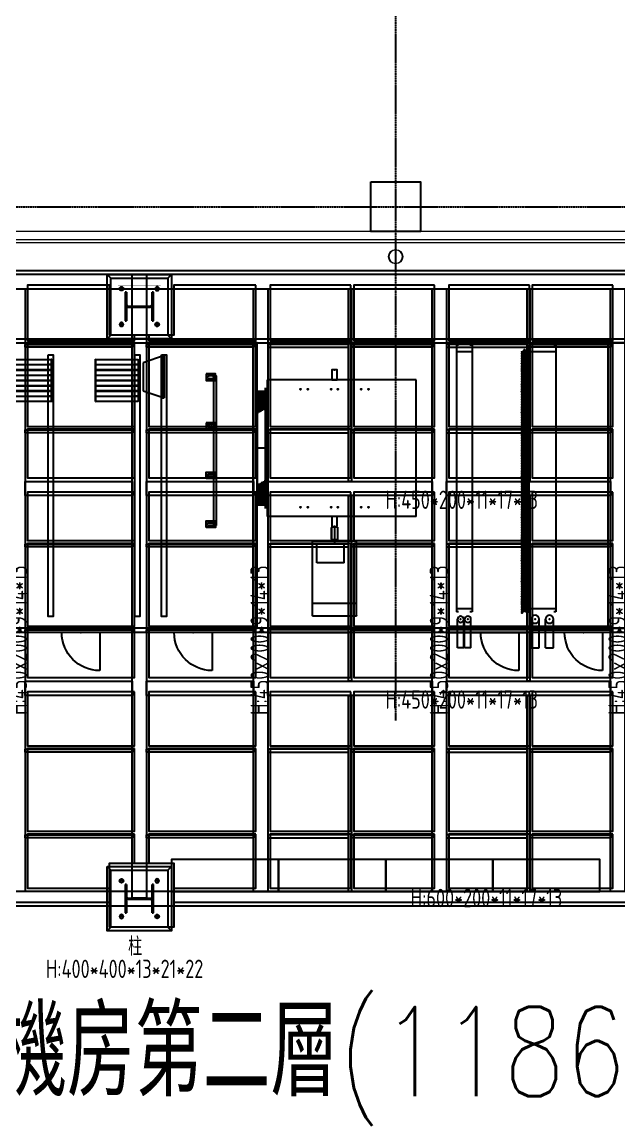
# Model space of a CAD drawing. Extents: x -3450 to 27857, y -1288 to 11880.
# Drawn here: x 8837 to 9673, y -1288 to 259 of the extents above; entities that cross this region are included whole.
import ezdxf
from ezdxf.enums import TextEntityAlignment as Align

# ---------------------------------------------------------------- set-up
doc = ezdxf.new("R2010")
doc.units = 0
for name, pattern in [('188K-SM-03-F20-MECH-EQ-Y2257103$0$CENTER', [2, 1.25, -0.25, 0.25, -0.25]), ('188K-SM-03-F20-MECH-EQ-Y2257103$0$Hidden H04', [23, 15, -8]), ('188K-SM-03-F20-MECH-鋼構-Y2257103$0$188K-SM-03-F10-MECH-鋼構-Y2257103$0$CENTER', [2, 1.25, -0.25, 0.25, -0.25]), ('X-S-FAB-L20$0$COL-CEN-LIN', [3.25, 2.5, -0.25, 0.25, -0.25])]:
    doc.linetypes.add(name, pattern=pattern)
for name, color, linetype in [('188K-SM-03-F20-MECH-EQ-Y2257103$0$FLC', 40, 'Continuous'), ('188K-SM-03-F20-MECH-EQ-Y2257103$0$HEPA', 6, 'Continuous'), ('188K-SM-03-F20-MECH-EQ-Y2257103$0$MOTOR', 7, 'Continuous'), ('188K-SM-03-F20-MECH-EQ-Y2257103$0$擋水簾', 151, 'Continuous'), ('188K-SM-03-F20-MECH-EQ-Y2257103$0$桶濾', 125, 'Continuous'), ('188K-SM-03-F20-MECH-鋼構-Y2257103$0$01-電力-CSA', 1, 'Continuous'), ('188K-SM-03-F20-MECH-鋼構-Y2257103$0$188K-SM-03-F10-MECH-鋼構-Y2257103$0$0-Block Center-Line', 1, '188K-SM-03-F20-MECH-鋼構-Y2257103$0$188K-SM-03-F10-MECH-鋼構-Y2257103$0$CENTER'), ('188K-SM-03-F20-MECH-鋼構-Y2257103$0$188K-SM-03-F10-MECH-鋼構-Y2257103$0$0-CF-AAS-鋼構', 241, 'Continuous'), ('X-S-FAB-L20$0$1_l20平面圖_1_A-OBJE-MEP', 8, 'Continuous'), ('X-S-FAB-L20$0$1_l20平面圖_1_A-WALL-EX', 8, 'Continuous'), ('X-S-FAB-L20$0$BLOCK', 8, 'Continuous'), ('X-S-FAB-L20$0$CCL', 8, 'X-S-FAB-L20$0$COL-CEN-LIN'), ('X-S-FAB-L20$0$COL-S', 8, 'Continuous'), ('X-S-FAB-L20$0$Steel Frame-188K', 8, 'Continuous')]:
    doc.layers.add(name, color=color, linetype=linetype)
doc.styles.add('188K-SM-03-F20-MECH-鋼構-Y2257103$0$00-AEX$0$HKEC', font='romans.shx', dxfattribs={"bigfont": 'china.shx'})
doc.styles.add('188K-SM-03-F20-MECH-鋼構-Y2257103$0$188K-SM-03-F10-MECH-鋼構-Y2257103$0$X-F2-L05-E-PPB-EQ-50K$0$AA-TXT', font='isocp.shx', dxfattribs={"width": 0.8, "bigfont": 'china.shx'})

# ---------------------------------------------------------------- blocks, each defined once
blk = doc.blocks.new('X-S-FAB-L20$0$FAB2-L05')
at = {"layer": 'X-S-FAB-L20$0$CCL'}
for p, q in [((-16800, 11005), (-16800, 0)), ((-26880, 720), (1210, 720))]:
    blk.add_line(p, q, dxfattribs=at)
at = {"layer": 'X-S-FAB-L20$0$COL-S'}
blk.add_lwpolyline([(-16835, 755), (-16765, 755), (-16765, 685), (-16835, 685)], close=True, dxfattribs=at)
blk = doc.blocks.new('X-S-FAB-L20$0$A$C75d98542')
at = {"layer": 'X-S-FAB-L20$0$Steel Frame-188K'}
for points in [[(10800, -116.2), (10175, -116.2), (10175, -200), (10041.2, -200), (10041.2, 90), (5067, 90), (5067, -197.2), (4254.4, -197.2), (4254.4, 90), (-55, 90), (-55, -740)], [(5610, -795), (6360, -795)], [(6450, -795), (7200, -795)]]:
    blk.add_lwpolyline(points, dxfattribs=at)
for points in [[(6360, 70), (6245, 70), (6245, -8), (6395, -8), (6395, 0), (6360, 0)], [(6565, 70), (6450, 70), (6450, 0), (6415, 0), (6415, -8), (6565, -8)], [(6698, 70), (6585, 70), (6585, -8), (6698, -8)], [(6815, 70), (6702, 70), (6702, -8), (6815, -8)], [(6948, 70), (6835, 70), (6835, -8), (6948, -8)], [(7065, 70), (6952, 70), (6952, -8), (7065, -8)], [(6395, -12), (6245, -12), (6245, -128), (6395, -128)], [(6565, -12), (6415, -12), (6415, -128), (6565, -128)], [(6698, -12), (6585, -12), (6585, -128), (6698, -128)], [(6815, -12), (6702, -12), (6702, -128), (6815, -128)], [(6948, -12), (6835, -12), (6835, -128), (6948, -128)], [(7065, -12), (6952, -12), (6952, -128), (7065, -128)], [(6395, -132), (6245, -132), (6245, -200), (6395, -200)], [(6565, -132), (6415, -132), (6415, -200), (6565, -200)], [(6698, -132), (6585, -132), (6585, -200), (6698, -200)], [(6815, -132), (6702, -132), (6702, -200), (6815, -200)], [(6948, -132), (6835, -132), (6835, -200), (6948, -200)], [(7065, -132), (6952, -132), (6952, -200), (7065, -200)], [(6395, -220), (6245, -220), (6245, -288), (6395, -288)], [(6565, -220), (6415, -220), (6415, -288), (6565, -288)], [(6698, -220), (6585, -220), (6585, -288), (6698, -288)], [(6815, -220), (6702, -220), (6702, -288), (6815, -288)], [(6948, -220), (6835, -220), (6835, -288), (6948, -288)], [(7065, -220), (6952, -220), (6952, -288), (7065, -288)], [(6395, -292), (6245, -292), (6245, -408), (6395, -408)], [(6565, -292), (6415, -292), (6415, -408), (6565, -408)], [(6698, -292), (6585, -292), (6585, -408), (6698, -408)], [(6815, -292), (6702, -292), (6702, -408), (6815, -408)], [(6948, -292), (6835, -292), (6835, -408), (6948, -408)], [(7065, -292), (6952, -292), (6952, -408), (7065, -408)], [(6395, -412), (6245, -412), (6245, -480), (6395, -480)], [(6565, -412), (6415, -412), (6415, -480), (6565, -480)], [(6698, -412), (6585, -412), (6585, -480), (6698, -480)], [(6815, -412), (6702, -412), (6702, -480), (6815, -480)], [(6948, -412), (6835, -412), (6835, -480), (6948, -480)], [(7065, -412), (6952, -412), (6952, -480), (7065, -480)], [(6395, -500), (6245, -500), (6245, -575.5), (6395, -575.5)], [(6565, -500), (6415, -500), (6415, -575.5), (6565, -575.5)], [(6698, -500), (6585, -500), (6585, -575.5), (6698, -575.5)], [(6815, -500), (6702, -500), (6702, -575.5), (6815, -575.5)], [(6948, -500), (6835, -500), (6835, -575.5), (6948, -575.5)], [(7065, -500), (6952, -500), (6952, -575.5), (7065, -575.5)], [(6395, -579.5), (6245, -579.5), (6245, -695.5), (6395, -695.5)], [(6565, -579.5), (6415, -579.5), (6415, -695.5), (6565, -695.5)], [(6698, -579.5), (6585, -579.5), (6585, -695.5), (6698, -695.5)], [(6815, -579.5), (6702, -579.5), (6702, -695.5), (6815, -695.5)], [(6948, -579.5), (6835, -579.5), (6835, -695.5), (6948, -695.5)], [(7065, -579.5), (6952, -579.5), (6952, -695.5), (7065, -695.5)], [(6395, -699.5), (6245, -699.5), (6245, -775), (6360, -775), (6360, -740), (6395, -740)], [(6565, -699.5), (6415, -699.5), (6415, -740), (6450, -740), (6450, -775), (6565, -775)], [(6698, -699.5), (6585, -699.5), (6585, -775), (6698, -775)], [(6815, -699.5), (6702, -699.5), (6702, -775), (6815, -775)], [(6948, -699.5), (6835, -699.5), (6835, -775), (6948, -775)], [(7065, -699.5), (6952, -699.5), (6952, -775), (7065, -775)], [(6360, -740), (6450, -740), (6450, -830), (6360, -830)]]:
    blk.add_lwpolyline(points, close=True, dxfattribs=at)
blk = doc.blocks.new('X-S-FAB-L20')
at = {"layer": 'X-S-FAB-L20$0$1_l20平面圖_1_A-OBJE-MEP', "color": 8, "lineweight": 0, "ltscale": 10, "flags": 128}
blk.add_lwpolyline([(9369.5, -70, 1), (9350.5, -70, 1)], format="xyb", close=True, dxfattribs=at)
at = {"layer": 'X-S-FAB-L20$0$1_l20平面圖_1_A-OBJE-MEP', "color": 8, "lineweight": 0, "ltscale": 10}
blk.add_circle((9360, -70), 10, dxfattribs=at)
at = {"layer": 'X-S-FAB-L20$0$1_l20平面圖_1_A-WALL-EX', "color": 6, "lineweight": 0, "ltscale": 10}
blk.add_line((12670, -46.5), (7705, -46.5), dxfattribs=at)
at = {"layer": 'X-S-FAB-L20$0$1_l20平面圖_1_A-WALL-EX', "color": 4, "lineweight": 0, "ltscale": 10, "flags": 128}
blk.add_lwpolyline([(12673.5, -35), (7705, -35)], dxfattribs=at)
at = {"layer": 'X-S-FAB-L20$0$1_l20平面圖_1_A-WALL-EX', "color": 6, "lineweight": 0, "ltscale": 10, "flags": 128}
blk.add_lwpolyline([(7705, -50), (12670, -50)], dxfattribs=at)
at = {"layer": 'X-S-FAB-L20$0$1_l20平面圖_1_A-WALL-EX', "color": 12, "lineweight": 0, "ltscale": 10, "flags": 128}
blk.add_lwpolyline([(7705, -50), (12670, -50)], dxfattribs=at)
blk.add_lwpolyline([(7705, -50), (12670, -50)], dxfattribs=at)
at = {"layer": 'X-S-FAB-L20$0$BLOCK'}
blk.add_blockref('X-S-FAB-L20$0$FAB2-L05', (26160, -720), dxfattribs=at)
at = {"layer": 'X-S-FAB-L20$0$Steel Frame-188K'}
blk.add_blockref('X-S-FAB-L20$0$A$C75d98542', (2599.3, -180), dxfattribs=at)
blk = doc.blocks.new('188K-SM-03-F20-MECH-EQ-Y2257103$0$eli')
at = {"layer": '188K-SM-03-F20-MECH-EQ-Y2257103$0$擋水簾'}
for p, q in [((-48, 17), (-47, 16)), ((-46, 17), (-46, 17)), ((-42, 18), (-41, 21)), ((-40, 21), (-38, 21)), ((-40, 18), (-39, 20)), ((-39, 20), (-38, 20)), ((-5, 2), (-12, 7)), ((-4, 3), (-9, 6)), ((20, 24), (9, 13)), ((21, 23), (10, 11))]:
    blk.add_line(p, q, dxfattribs=at)
for centre, radius, start, end in [((-60, 16), 0.892, 56.5251, 332.9034), ((-46, 16), 0.841, 225, 45), ((-40, 20), 1.19, 90, 155), ((-39, 20), 0.595, 90, 155), ((-38, 21), 0.595, 270, 90), ((0, 8), 8.33, 233.7229, 329.3372), ((0, 8), 7.14, 233.7229, 329.3372), ((7, 4), 0.595, 329.3372, 149.3372), ((40, 31), 0.892, 241.4202, 146.5072)]:
    blk.add_arc(centre, radius, start, end, dxfattribs=at)
for centre, major_axis, ratio, start_param, end_param in [((-45, -34), (54.7, 1), 0.945652, 1.612744, 1.817259), ((-45, -34), (54.7, 1), 0.945652, 0.892621, 1.570796), ((-2, 15), (13.6, 1.8), 0.565217, 3.706747, 4.814407), ((-3, 15), (14.6, 2.6), 0.6, 4.193923, 5.58693), ((-3, 15), (13.5, 2.4), 0.565217, -1.468778, -0.576163), ((30, 18), (13.2, 9.6), 0.581818, 0.469896, 1.87896)]:
    blk.add_ellipse(centre, major_axis=major_axis, ratio=ratio, start_param=start_param, end_param=end_param, dxfattribs=at)
for points, knots in [([(-42, 18), (-45, 19), (-48, 19), (-54, 18), (-57, 17), (-60, 17)], [4.6316548, 4.6316548, 4.6316548, 4.6316548, 4.809552, 4.809552, 4.958975, 4.958975, 4.958975, 4.958975]), ([(-13, 9), (-14, 10), (-16, 11), (-20, 13), (-24, 15), (-32, 17), (-36, 18), (-40, 18), (-40, 18), (-40, 18)], [4.0840634, 4.0840634, 4.0840634, 4.0840634, 4.1613431, 4.1613431, 4.3774127, 4.3774127, 4.5934823, 4.5934823, 4.6006647, 4.6006647, 4.6006647, 4.6006647]), ([(39, 31), (39, 31), (38, 32), (36, 32), (34, 31), (30, 30), (28, 29), (25, 27), (23, 26), (21, 24), (20, 24), (20, 23)], [6.799371, 6.799371, 6.799371, 6.799371, 6.892242, 6.892242, 7.324796, 7.324796, 7.671916, 7.671916, 8.019037, 8.019037, 8.162145, 8.162145, 8.162145, 8.162145])]:
    blk.add_open_spline(points, degree=3, knots=knots, dxfattribs=at)
blk = doc.blocks.new('188K-SM-03-F20-MECH-EQ-Y2257103$0$A$C1EE42846')
at = {"color": 4}
for p, q in [((0, 3970), (0, 230)), ((0, 3970), (30, 3970)), ((380, 3880), (0, 3880)), ((350, 3970), (380, 3970)), ((380, 3970), (380, 230)), ((380, 280), (0, 280)), ((0, 230), (30, 230)), ((350, 230), (380, 230)), ((33, -275), (33, 127)), ((147, -275), (147, 127)), ((233, -275), (233, 127)), ((347, -275), (347, 129)), ((147, -275), (33, -275)), ((347, -275), (233, -275))]:
    blk.add_line(p, q, dxfattribs=at)
for centre in [(90, 127), (290, 127)]:
    blk.add_circle(centre, 57.1, dxfattribs=at)
for p in [(90, 127), (290, 127)]:
    blk.add_point(p, dxfattribs=at)
at = {"xscale": -0.9824656600831077, "yscale": 0.9824656600831077, "zscale": 0.9824656600831077, "rotation": 180}
for p in [(442, 3905), (442, 3882), (442, 3790), (442, 3767), (442, 3744), (442, 3721), (442, 3859), (442, 3836), (442, 3813), (442, 3698), (442, 3675), (442, 3652), (442, 3629), (442, 3606), (442, 3583), (442, 3560), (442, 3537), (442, 3514), (442, 3491), (442, 3468), (442, 3445), (442, 3422), (442, 3399), (442, 3376), (442, 3353), (442, 3330), (442, 3307), (442, 3284), (442, 3261), (442, 3238), (442, 3215), (442, 3192), (442, 3169), (442, 3146), (442, 3123), (442, 3100), (442, 3077), (442, 3054), (442, 3031), (442, 3008), (442, 2985), (442, 2962), (442, 2939), (442, 2916), (442, 2893), (442, 2870), (442, 2847), (442, 2824), (442, 2801), (442, 2778), (442, 2755), (442, 2732), (442, 2709), (442, 2686), (442, 2663), (442, 2640), (442, 2617), (442, 2594), (442, 2571), (442, 2548), (442, 2525), (442, 2502), (442, 2479), (442, 2456), (442, 2433), (442, 2410), (442, 2387), (442, 2364), (442, 2341), (442, 2318), (442, 2295), (442, 2272), (442, 2249), (442, 2226), (442, 2203), (442, 2180), (442, 2157), (442, 2134), (442, 2111), (442, 2088), (442, 2065), (442, 2042), (442, 2019), (442, 1996), (442, 1973), (442, 1950), (442, 1927), (442, 1904), (442, 1881), (442, 1858), (442, 1835), (442, 1812), (442, 1789), (442, 1766), (442, 1743), (442, 1720), (442, 1697), (442, 1674), (442, 1651), (442, 1628), (442, 1605), (442, 1582), (442, 1559), (442, 1536), (442, 1513), (442, 1490), (442, 1467), (442, 1444), (442, 1421), (442, 1398), (442, 1375), (442, 1352), (442, 1329), (442, 1306), (442, 1283), (442, 1260), (442, 1237), (442, 1214), (442, 1191), (442, 1168), (442, 1145), (442, 1122), (442, 1099), (442, 1076), (442, 1053), (442, 1030), (442, 1007), (442, 984), (442, 961), (442, 938), (442, 915), (442, 892), (442, 869), (442, 846), (442, 823), (442, 800), (442, 777), (442, 754), (442, 731), (442, 708), (442, 685), (442, 662), (442, 639), (442, 616), (442, 593), (442, 570), (442, 547), (442, 524), (442, 501), (442, 478), (442, 455), (442, 432), (442, 409), (442, 386), (442, 363), (442, 340), (442, 317), (442, 294), (442, 271), (442, 248)]:
    blk.add_blockref('188K-SM-03-F20-MECH-EQ-Y2257103$0$eli', p, dxfattribs=at)
blk = doc.blocks.new('188K-SM-03-F20-MECH-EQ-Y2257103$0$A$C20831D72')
at = {"color": 1}
for p, q in [((0, 3970), (0, 230)), ((0, 3970), (30, 3970)), ((220, 3880), (0, 3880)), ((190, 3970), (220, 3970)), ((220, 3970), (220, 230)), ((220, 280), (0, 280)), ((0, 230), (30, 230)), ((190, 230), (220, 230)), ((15, -275), (15, 127)), ((105, -275), (105, 127)), ((115, -275), (115, 127)), ((205, -275), (205, 127)), ((15, -275), (105, -275)), ((115, -275), (205, -275))]:
    blk.add_line(p, q, dxfattribs=at)
for centre in [(60, 127), (160, 127)]:
    blk.add_circle(centre, 44.5, dxfattribs=at)
for p in [(60, 127), (160, 127)]:
    blk.add_point(p, dxfattribs=at)
blk = doc.blocks.new('188K-SM-03-F20-MECH-EQ-Y2257103$0$%%C7 孔徑')
at = {"color": 4}
blk.add_circle((0, 0), 3.5, dxfattribs=at)
blk.add_point((0, 0))
blk = doc.blocks.new('188K-SM-03-F20-MECH-EQ-Y2257103$0$A$C6e2866f5')
blk.add_lwpolyline([(45, -105), (-45, -105), (-45, 25), (45, 25)], close=True)
at = {"linetype": '188K-SM-03-F20-MECH-EQ-Y2257103$0$Hidden H04', "lineweight": -3}
for points in [[(-20, 0), (20, 0), (20, -80), (-20, -80)], [(-18, -2), (18, -2), (18, -78), (-18, -78)]]:
    blk.add_lwpolyline(points, close=True, dxfattribs=at)
for p in [(-37, 17), (0, 17), (37, 17), (-37, -40), (36.75, -40)]:
    blk.add_blockref('188K-SM-03-F20-MECH-EQ-Y2257103$0$%%C7 孔徑', p)
at = {"xscale": -1, "rotation": 180}
for p in [(-37, -97), (0, -97), (37, -97)]:
    blk.add_blockref('188K-SM-03-F20-MECH-EQ-Y2257103$0$%%C7 孔徑', p, dxfattribs=at)
blk = doc.blocks.new('188K-SM-03-F20-MECH-EQ-Y2257103$0$A$C3A4033FF')
blk.add_blockref('188K-SM-03-F20-MECH-EQ-Y2257103$0$A$C6e2866f5', (-20, 0))
blk = doc.blocks.new('188K-SM-03-F20-MECH-EQ-Y2257103$0$FLC-1250-W')
at = {"layer": '188K-SM-03-F20-MECH-EQ-Y2257103$0$FLC'}
for p, q in [((0, 796), (0, -796)), ((130, 796), (130, -796))]:
    blk.add_line(p, q, dxfattribs=at)
at = {"layer": '188K-SM-03-F20-MECH-EQ-Y2257103$0$FLC', "color": 1}
for p, q in [((20, 546), (20, 796)), ((40, 534), (40, 796)), ((60, 523), (60, 796)), ((80, 511), (80, 796)), ((100, 500), (100, 796)), ((120, 488), (120, 796)), ((20, -796), (20, -450)), ((40, -796), (40, -462)), ((60, -796), (60, -473)), ((80, -796), (80, -485)), ((100, -796), (100, -496)), ((120, -796), (120, -508))]:
    blk.add_line(p, q, dxfattribs=at)
at = {"layer": '188K-SM-03-F20-MECH-EQ-Y2257103$0$FLC', "color": 1, "linetype": '188K-SM-03-F20-MECH-EQ-Y2257103$0$CENTER', "ltscale": 5}
blk.add_line((-25, 0), (152, 0), dxfattribs=at)
at = {"layer": '188K-SM-03-F20-MECH-EQ-Y2257103$0$FLC'}
for centre, start, end in [((5, 796), 0, 180), ((15, 796), 0, 180), ((25, 796), 0, 180), ((35, 796), 0, 180), ((45, 796), 0, 180), ((55, 796), 0, 180), ((65, 796), 0, 180), ((75, 796), 0, 180), ((85, 796), 0, 180), ((95, 796), 0, 180), ((105, 796), 0, 180), ((115, 796), 0, 180), ((125, 796), 0, 180), ((125, 796), 0, 180), ((125, 796), 0, 180), ((125, 796), 0, 180), ((125, 796), 0, 180), ((125, 796), 0, 180), ((125, 796), 0, 180), ((125, 796), 0, 180), ((125, 796), 0, 180), ((125, 796), 0, 180), ((125, 796), 0, 180), ((125, 796), 0, 180), ((5, -796), 180, 0), ((15, -796), 180, 0), ((25, -796), 180, 0), ((35, -796), 180, 0), ((45, -796), 180, 0), ((55, -796), 180, 0), ((65, -796), 180, 0), ((75, -796), 180, 0), ((85, -796), 180, 0), ((95, -796), 180, 0), ((105, -796), 180, 0), ((115, -796), 180, 0), ((125, -796), 180, 0), ((125, -796), 180, 0), ((125, -796), 180, 0), ((125, -796), 180, 0), ((125, -796), 180, 0), ((125, -796), 180, 0), ((125, -796), 180, 0), ((125, -796), 180, 0), ((125, -796), 180, 0), ((125, -796), 180, 0), ((125, -796), 180, 0), ((125, -796), 180, 0)]:
    blk.add_arc(centre, 5, start, end, dxfattribs=at)
blk = doc.blocks.new('188K-SM-03-F20-MECH-EQ-Y2257103$0$%%C14 孔位')
at = {"color": 1}
blk.add_circle((0, 0), 7, dxfattribs=at)
blk.add_point((0, 0))
blk = doc.blocks.new('188K-SM-03-F20-MECH-EQ-Y2257103$0$A$C7940598F')
for p, q in [((0, 0), (0, 2085)), ((0, 2085), (1915, 2085)), ((1804, 2115), (111, 2115)), ((164, 2115), (164, 2085)), ((1751, 2115), (1751, 2085)), ((1915, 0), (1915, 2085)), ((0, 0), (1915, 0))]:
    blk.add_line(p, q)
for points in [[(-140, 1107.5), (0, 1107.5), (0, 1182.5), (-140, 1182.5)], [(1915, 1107.5), (2055, 1107.5), (2055, 1182.5), (1915, 1182.5)]]:
    blk.add_lwpolyline(points, close=True)
for p in [(-140, 1145), (2055, 1145)]:
    blk.add_point(p)
for p in [(131, 1620), (1784, 1620), (131, 1520), (1784, 1520), (131, 1190), (131, 1100), (1784, 1190), (1784, 1100), (131, 770), (1784, 770), (131, 670), (1784, 670)]:
    blk.add_blockref('188K-SM-03-F20-MECH-EQ-Y2257103$0$%%C14 孔位', p)
blk = doc.blocks.new('188K-SM-03-F20-MECH-EQ-Y2257103$0$HPF-610-292側視圖')
at = {"layer": '188K-SM-03-F20-MECH-EQ-Y2257103$0$HEPA'}
for p, q in [((0, 598), (292, 498)), ((0, 598), (0, 6)), ((0, 598), (25, 598)), ((25, 598), (25, 6)), ((292, 498), (292, 106)), ((292, 106), (0, 6)), ((25, 6), (0, 6))]:
    blk.add_line(p, q, dxfattribs=at)
blk = doc.blocks.new('188K-SM-03-F20-MECH-EQ-Y2257103$0$A$C03D53DB9')
at = {"layer": '188K-SM-03-F20-MECH-EQ-Y2257103$0$桶濾'}
for p, q in [((0, 72), (602, 72)), ((10, 0), (10, 145)), ((10, 145), (13, 145)), ((13, 0), (13, 145)), ((13, 143), (607, 143)), ((13, 2), (607, 2)), ((624, 72), (557, 72)), ((610, 145), (607, 145)), ((607, 145), (607, 0)), ((610, 145), (610, 0)), ((614, 127), (610, 127)), ((614, 17), (610, 17)), ((617, 11), (610, 11)), ((617, 6), (610, 6)), ((614, 127), (614, 17)), ((617, 107), (614, 107)), ((617, 102), (614, 102)), ((617, 108), (617, 100)), ((617, 12), (617, 4)), ((619, 109), (618, 109)), ((618, 109), (618, 99)), ((619, 99), (618, 99)), ((619, 13), (618, 13)), ((618, 13), (618, 3)), ((619, 3), (618, 3)), ((619, 99), (619, 109)), ((622, 106), (619, 109)), ((622, 103), (619, 99)), ((619, 3), (619, 13)), ((622, 10), (619, 13)), ((622, 7), (619, 3)), ((622, 106), (622, 103)), ((622, 10), (622, 7)), ((10, 0), (13, 0)), ((610, 0), (607, 0))]:
    blk.add_line(p, q, dxfattribs=at)
for centre, start, end in [((618, 108), 90, 180), ((618, 100), 180, 270), ((618, 12), 90, 180), ((618, 4), 180, 270)]:
    blk.add_arc(centre, 1, start, end, dxfattribs=at)
blk = doc.blocks.new('188K-SM-03-F20-MECH-EQ-Y2257103$0$Motor315L-頂視圖-東(50HZ)')
blk.add_line((45, -17), (45, -173))
at = {"layer": '188K-SM-03-F20-MECH-EQ-Y2257103$0$MOTOR', "color": 1, "linetype": '188K-SM-03-F20-MECH-EQ-Y2257103$0$CENTER', "ltscale": 20}
blk.add_line((0, 0), (0, -219), dxfattribs=at)
at = {"layer": '188K-SM-03-F20-MECH-EQ-Y2257103$0$MOTOR'}
for p, q in [((-40, -10), (40, -10)), ((-40, -10), (-40, -180)), ((40, -10), (40, -180)), ((40, -17), (45, -17)), ((-310, -1077), (-310, -210)), ((300, -200), (-300, -200)), ((-135, -245), (250, -245)), ((-135, -511), (-135, -245)), ((-50, -195), (-50, -200)), ((-44, -185), (-44, -190)), ((44, -190), (-44, -190)), ((40, -180), (-40, -180)), ((40, -173), (45, -173)), ((44, -185), (44, -190)), ((50, -195), (50, -200)), ((250, -511), (250, -245)), ((310, -1077), (310, -210)), ((-135, -511), (250, -511)), ((-310, -1077), (310, -1077)), ((-309, -1247), (-309, -1077)), ((309, -1247), (309, -1077)), ((-299, -1257), (299, -1257))]:
    blk.add_line(p, q, dxfattribs=at)
for centre, radius, start, end in [((-300, -210), 10, 90, 180), ((-44, -195), 5, 90, 180), ((-40, -185), 5, 90, 180), ((40, -185), 5, 0, 90), ((44, -195), 5, 0, 90), ((300, -210), 10, 0, 90), ((-299, -1247), 10, 180, 270), ((299, -1247), 10, 270, 0)]:
    blk.add_arc(centre, radius, start, end, dxfattribs=at)
blk = doc.blocks.new('188K-SM-03-F20-MECH-EQ-Y2257103$0$A$C0D54229D')
at = {"color": 2}
for q in [(0, -532), (532, 0)]:
    blk.add_line((0, 0), q, dxfattribs=at)
blk.add_arc((0, 0), 532, 270, 0, dxfattribs=at)
blk.add_point((266, 0))
blk = doc.blocks.new('188K-SM-03-F20-MECH-EQ-Y2257103$0$0-CRMAU-12W')
at = {"color": 4}
for p, q in [((0, 0), (-18620, 0)), ((-60, -60), (-18560, -60)), ((-18620, -4120), (0, -4120)), ((-18560, -4060), (-60, -4060))]:
    blk.add_line(p, q, dxfattribs=at)
blk.add_lwpolyline([(-10864, -4060), (-12864, -4060), (-12864, -60), (-10864, -60)], close=True)
for points in [[(-5956, -60), (-5896, -60), (-5896, -4060), (-5956, -4060)], [(-5379, -2620), (-5346, -2620), (-5346, -520), (-5379, -520)]]:
    blk.add_lwpolyline(points, close=True, dxfattribs=at)
at = {"color": 2}
for points in [[(-4616, -226), (-4686, -226), (-4686, -3894), (-4616, -3894)], [(-4242, -226), (-4312, -226), (-4312, -3894), (-4242, -3894)], [(-3026, -226), (-3096, -226), (-3096, -3894), (-3026, -3894)]]:
    blk.add_lwpolyline(points, close=True, dxfattribs=at)
at = {"color": 1}
for name, p in [('188K-SM-03-F20-MECH-EQ-Y2257103$0$A$C1EE42846', (-10139, -4060)), ('188K-SM-03-F20-MECH-EQ-Y2257103$0$A$C20831D72', (-8964, -4060))]:
    blk.add_blockref(name, p, dxfattribs=at)
at = {"xscale": -1, "rotation": 270}
blk.add_blockref('188K-SM-03-F20-MECH-EQ-Y2257103$0$A$C7940598F', (-8183, -2493), dxfattribs=at)
at = {"color": 4, "rotation": 90.00000000000001}
for p in [(-5346, -520), (-5346, -1205)]:
    blk.add_blockref('188K-SM-03-F20-MECH-EQ-Y2257103$0$A$C3A4033FF', p, dxfattribs=at)
at = {"color": 4, "xscale": -1, "rotation": 90}
for p in [(-5346, -1935), (-5346, -2620)]:
    blk.add_blockref('188K-SM-03-F20-MECH-EQ-Y2257103$0$A$C3A4033FF', p, dxfattribs=at)
for name, p in [('188K-SM-03-F20-MECH-EQ-Y2257103$0$Motor315L-頂視圖-東(50HZ)', (-7038, -2633)), ('188K-SM-03-F20-MECH-EQ-Y2257103$0$A$C0D54229D', (-10793, -4120)), ('188K-SM-03-F20-MECH-EQ-Y2257103$0$A$C0D54229D', (-9618, -4120)), ('188K-SM-03-F20-MECH-EQ-Y2257103$0$A$C0D54229D', (-5325, -4120)), ('188K-SM-03-F20-MECH-EQ-Y2257103$0$A$C0D54229D', (-3750, -4120))]:
    blk.add_blockref(name, p)
at = {"layer": '188K-SM-03-F20-MECH-EQ-Y2257103$0$FLC'}
blk.add_blockref('188K-SM-03-F20-MECH-EQ-Y2257103$0$FLC-1250-W', (-6086, -1535), dxfattribs=at)
at = {"layer": '188K-SM-03-F20-MECH-EQ-Y2257103$0$HEPA'}
blk.add_blockref('188K-SM-03-F20-MECH-EQ-Y2257103$0$HPF-610-292側視圖', (-4651, -836), dxfattribs=at)
at = {"layer": '188K-SM-03-F20-MECH-EQ-Y2257103$0$桶濾', "xscale": -1}
for p in [(-3680, -434), (-3680, -435), (-2464, -434), (-2464, -435), (-3680, -582), (-3680, -583), (-2464, -582), (-2464, -583), (-3680, -730), (-3680, -731), (-2464, -730), (-2464, -731), (-3680, -878), (-3680, -879), (-2464, -878), (-2464, -879)]:
    blk.add_blockref('188K-SM-03-F20-MECH-EQ-Y2257103$0$A$C03D53DB9', p, dxfattribs=at)
blk = doc.blocks.new('188K-SM-03-F20-MECH-EQ-Y2257103')
at = {"color": 1, "ltscale": 1000}
for points in [[(9046.02, -960), (9196.02, -960), (9196.02, -915), (9046.02, -915)], [(9196.02, -960), (9346.02, -960), (9346.02, -915), (9196.02, -915)], [(9346.02, -960), (9496.02, -960), (9496.02, -915), (9346.02, -915)], [(9496.02, -960), (9646.02, -960), (9646.02, -915), (9496.02, -915)]]:
    blk.add_lwpolyline(points, close=True, dxfattribs=at)
at = {"xscale": -0.1, "yscale": 0.1, "zscale": 0.1}
blk.add_blockref('188K-SM-03-F20-MECH-EQ-Y2257103$0$0-CRMAU-12W', (8570.575, -185), dxfattribs=at)
blk = doc.blocks.new('*U1062')
blk.add_circle((0, 0), 24.5)
at = {"layer": '188K-SM-03-F20-MECH-鋼構-Y2257103$0$188K-SM-03-F10-MECH-鋼構-Y2257103$0$0-Block Center-Line'}
for p, q in [((0, -34), (0, 34)), ((-34, 0), (34, 0))]:
    blk.add_line(p, q, dxfattribs=at)
blk = doc.blocks.new('188K-SM-03-F20-MECH-鋼構-Y2257103$0$AUDIT_I_250817102654-3')
for p, q in [((200, 200), (-200, 200)), ((-200, 200), (-200, 179)), ((-28.5, 179), (-200, 179)), ((-6.5, 157), (-6.5, -157)), ((0, 200), (0, -200)), ((6.5, 157), (6.5, -157)), ((200, 179), (28.5, 179)), ((200, 179), (200, 200)), ((-200, -179), (-28.5, -179)), ((-200, -179), (-200, -200)), ((-200, -200), (200, -200)), ((28.5, -179), (200, -179)), ((200, -200), (200, -179))]:
    blk.add_line(p, q)
for centre, start, end in [((-28.5, 157), 0, 90), ((28.5, 157), 90, 180), ((-28.5, -157), 270, 360), ((28.5, -157), 180, 270)]:
    blk.add_arc(centre, 22, start, end)
blk = doc.blocks.new('188K-SM-03-F20-MECH-鋼構-Y2257103$0$188K-SM-03-F10-MECH-鋼構-Y2257103$0$A$C1e76e784')
for p, q in [((50, 850), (0, 900)), ((850, 850), (900, 900)), ((0, 0), (50, 50)), ((850, 50), (900, 0))]:
    blk.add_line(p, q)
for points in [[(0, 900), (900, 900), (900, 0), (0, 0)], [(50, 850), (850, 850), (850, 50), (50, 50)]]:
    blk.add_lwpolyline(points, close=True)
at = {"color": 3, "const_width": 1}
blk.add_lwpolyline([(150, 750), (750, 750), (750, 150), (150, 150)], close=True, dxfattribs=at)
at = {"yscale": 1.083333333333333, "zscale": 1.083333333333333, "rotation": 180}
for p, xscale in [((200, 700), 1.083333333333333), ((700, 700), -1.083333333333333)]:
    blk.add_blockref('*U1062', p, dxfattribs=dict(at, xscale=xscale))
at = {"rotation": 90}
blk.add_blockref('188K-SM-03-F20-MECH-鋼構-Y2257103$0$AUDIT_I_250817102654-3', (450, 450), dxfattribs=at)
at = {"yscale": 1.083333333333333, "zscale": 1.083333333333333}
for p, xscale in [((200, 200), -1.083333333333333), ((700, 200), 1.083333333333333)]:
    blk.add_blockref('*U1062', p, dxfattribs=dict(at, xscale=xscale))
blk = doc.blocks.new('*U1067')
at = {"layer": '188K-SM-03-F20-MECH-鋼構-Y2257103$0$188K-SM-03-F10-MECH-鋼構-Y2257103$0$0-CF-AAS-鋼構', "color": 181}
blk.add_lwpolyline([(-10, -330), (10, -330), (10, -1175), (-10, -1175)], close=True, dxfattribs=at)
blk = doc.blocks.new('*U1066')
at = {"color": 0, "linetype": 'ByBlock', "lineweight": -2, "transparency": 16777216}
for p in [(0, 0), (250, 0), (500, 0)]:
    blk.add_blockref('*U1067', p, dxfattribs=at)
blk = doc.blocks.new('*U1065')
at = {"layer": '188K-SM-03-F20-MECH-鋼構-Y2257103$0$188K-SM-03-F10-MECH-鋼構-Y2257103$0$0-CF-AAS-鋼構', "color": 181}
blk.add_lwpolyline([(-10, -330), (10, -330), (10, -1175), (-10, -1175)], close=True, dxfattribs=at)
blk = doc.blocks.new('188K-SM-03-F20-MECH-鋼構-Y2257103$0$A$C3848be83')
for points in [[(-9206.9, 261), (-9206.9, -9), (-9211, -9), (-9211, 261)], [(-8956.9, 261), (-8956.9, -9), (-8961, -9), (-8961, 261)], [(-9664, 183), (-9514, 183), (-9514, 179), (-9664, 179)], [(-9494, 183), (-9344, 183), (-9344, 179), (-9494, 179)], [(-9211, 183), (-9324, 183), (-9324, 179), (-9211, 179)], [(-9206.9, 183), (-9094, 183), (-9094, 179), (-9206.9, 179)], [(-8961, 183), (-9074, 183), (-9074, 179), (-8961, 179)], [(-8956.9, 183), (-8844, 183), (-8844, 179), (-8956.9, 179)], [(-9664, 63), (-9514, 63), (-9514, 59), (-9664, 59)], [(-9494, 63), (-9344, 63), (-9344, 59), (-9494, 59)], [(-9211, 63), (-9324, 63), (-9324, 59), (-9211, 59)], [(-9206.9, 63), (-9094, 63), (-9094, 59), (-9206.9, 59)], [(-8961, 63), (-9074, 63), (-9074, 59), (-8961, 59)], [(-8956.9, 63), (-8844, 63), (-8844, 59), (-8956.9, 59)], [(-9206.9, -29), (-9206.9, -289), (-9211, -289), (-9211, -29)], [(-8956.9, -29), (-8956.9, -289), (-8961, -289), (-8961, -29)], [(-9664, -97), (-9514, -97), (-9514, -101), (-9664, -101)], [(-9494, -97), (-9344, -97), (-9344, -101), (-9494, -101)], [(-9211, -97), (-9324, -97), (-9324, -101), (-9211, -101)], [(-9206.9, -97), (-9094, -97), (-9094, -101), (-9206.9, -101)], [(-8961, -97), (-9074, -97), (-9074, -101), (-8961, -101)], [(-8956.9, -97), (-8844, -97), (-8844, -101), (-8956.9, -101)], [(-9664, -217), (-9514, -217), (-9514, -221), (-9664, -221)], [(-9494, -217), (-9344, -217), (-9344, -221), (-9494, -221)], [(-9211, -217), (-9324, -217), (-9324, -221), (-9211, -221)], [(-9206.9, -217), (-9094, -217), (-9094, -221), (-9206.9, -221)], [(-8961, -217), (-9074, -217), (-9074, -221), (-8961, -221)], [(-8956.9, -217), (-8844, -217), (-8844, -221), (-8956.9, -221)], [(-9206.9, -309), (-9206.9, -584), (-9211, -584), (-9211, -309)], [(-8956.9, -309), (-8956.9, -584), (-8961, -584), (-8961, -309)], [(-9664, -384.5), (-9514, -384.5), (-9514, -388.5), (-9664, -388.5)], [(-9494, -384.5), (-9344, -384.5), (-9344, -388.5), (-9494, -388.5)], [(-9211, -384.5), (-9324, -384.5), (-9324, -388.5), (-9211, -388.5)], [(-9206.9, -384.5), (-9094, -384.5), (-9094, -388.5), (-9206.9, -388.5)], [(-8961, -384.5), (-9074, -384.5), (-9074, -388.5), (-8961, -388.5)], [(-8956.9, -384.5), (-8844, -384.5), (-8844, -388.5), (-8956.9, -388.5)], [(-9664, -504.5), (-9514, -504.5), (-9514, -508.5), (-9664, -508.5)], [(-9494, -504.5), (-9344, -504.5), (-9344, -508.5), (-9494, -508.5)], [(-9211, -504.5), (-9324, -504.5), (-9324, -508.5), (-9211, -508.5)], [(-9206.9, -504.5), (-9094, -504.5), (-9094, -508.5), (-9206.9, -508.5)], [(-8961, -504.5), (-9074, -504.5), (-9074, -508.5), (-8961, -508.5)], [(-8956.9, -504.5), (-8844, -504.5), (-8844, -508.5), (-8956.9, -508.5)]]:
    blk.add_lwpolyline(points, close=True)
at = {"layer": '188K-SM-03-F20-MECH-鋼構-Y2257103$0$188K-SM-03-F10-MECH-鋼構-Y2257103$0$0-CF-AAS-鋼構', "color": 140}
for points in [[(-9974.3, 261), (-5887.8, 261), (-5887.8, 281), (-9974.3, 281)], [(-9514, 281), (-9494, 281), (-9494, -593.3), (-9514, -593.3)], [(-15934, -604), (-1389.3, -604), (-1389.3, -584), (-15934, -584)]]:
    blk.add_lwpolyline(points, close=True, dxfattribs=at)
at = {"layer": '188K-SM-03-F20-MECH-鋼構-Y2257103$0$188K-SM-03-F10-MECH-鋼構-Y2257103$0$0-CF-AAS-鋼構', "color": 181}
for points in [[(-9664, -9), (-9514, -9), (-9514, -29), (-9664, -29)], [(-9494, -9), (-9344, -9), (-9344, -29), (-9494, -29)], [(-9324, -9), (-9094, -9), (-9094, -29), (-9324, -29)], [(-9074, -9), (-8844, -9), (-8844, -29), (-9074, -29)], [(-9664, -289), (-9514, -289), (-9514, -309), (-9664, -309)], [(-9494, -289), (-9344, -289), (-9344, -309), (-9494, -309)], [(-9324, -289), (-9094, -289), (-9094, -309), (-9324, -309)], [(-9074, -289), (-8844, -289), (-8844, -309), (-9074, -309)]]:
    blk.add_lwpolyline(points, close=True, dxfattribs=at)
at = {"color": 0, "linetype": 'ByBlock', "lineweight": -2, "transparency": 16777216}
blk.add_blockref('*U1065', (-9674, 591), dxfattribs=at)
blk.add_blockref('*U1066', (-9334, 591))
at = {"layer": '188K-SM-03-F20-MECH-鋼構-Y2257103$0$188K-SM-03-F10-MECH-鋼構-Y2257103$0$0-CF-AAS-鋼構', "xscale": 0.1, "yscale": 0.1, "zscale": 0.1}
for p in [(-9549, 191), (-9549, -639)]:
    blk.add_blockref('188K-SM-03-F20-MECH-鋼構-Y2257103$0$188K-SM-03-F10-MECH-鋼構-Y2257103$0$A$C1e76e784', p, dxfattribs=at)
at = {"layer": '188K-SM-03-F20-MECH-鋼構-Y2257103$0$188K-SM-03-F10-MECH-鋼構-Y2257103$0$0-CF-AAS-鋼構', "color": 2, "style": '188K-SM-03-F20-MECH-鋼構-Y2257103$0$188K-SM-03-F10-MECH-鋼構-Y2257103$0$X-F2-L05-E-PPB-EQ-50K$0$AA-TXT', "width": 0.8}
for s, height, p in [('H:450*200*11*17*13', 25.769, (-9159.3, -47.7)), ('H:450*200*11*17*13', 25.769, (-9159.3, -327.7)), ('H:600*200*11*17*13', 25.769, (-9124, -605.9)), ('柱', 25.8, (-9519.7, -673.9)), ('H:400*400*13*21*22', 25.769, (-9634.9, -705.2))]:
    blk.add_text(s, height=height, dxfattribs=at).set_placement(p)
for p in [(-9674.3, -336.4), (-9335.5, -336.4), (-9084.3, -336.4), (-8834.3, -336.4)]:
    blk.add_text('H:450x200*9*14*13', height=25.769, rotation=90, dxfattribs=at).set_placement(p, align=Align.MIDDLE_LEFT)
blk = doc.blocks.new('188K-SM-03-F20-MECH-鋼構-Y2257103')
blk.add_blockref('188K-SM-03-F20-MECH-鋼構-Y2257103$0$A$C3848be83', (18505, -376))
at = {"layer": '188K-SM-03-F20-MECH-鋼構-Y2257103$0$01-電力-CSA', "ltscale": 1000, "style": '188K-SM-03-F20-MECH-鋼構-Y2257103$0$00-AEX$0$HKEC', "width": 0.8}
blk.add_text('外氣空調箱機房第二層(1186m2)', height=125, dxfattribs=at).set_placement((8329.8, -1284.3), align=Align.BOTTOM_LEFT)

msp = doc.modelspace()

# ---------------------------------------------------------------- block references
for name in ['X-S-FAB-L20', '188K-SM-03-F20-MECH-EQ-Y2257103', '188K-SM-03-F20-MECH-鋼構-Y2257103']:
    msp.add_blockref(name, (0, 0))

doc.saveas('drawing.dxf')
